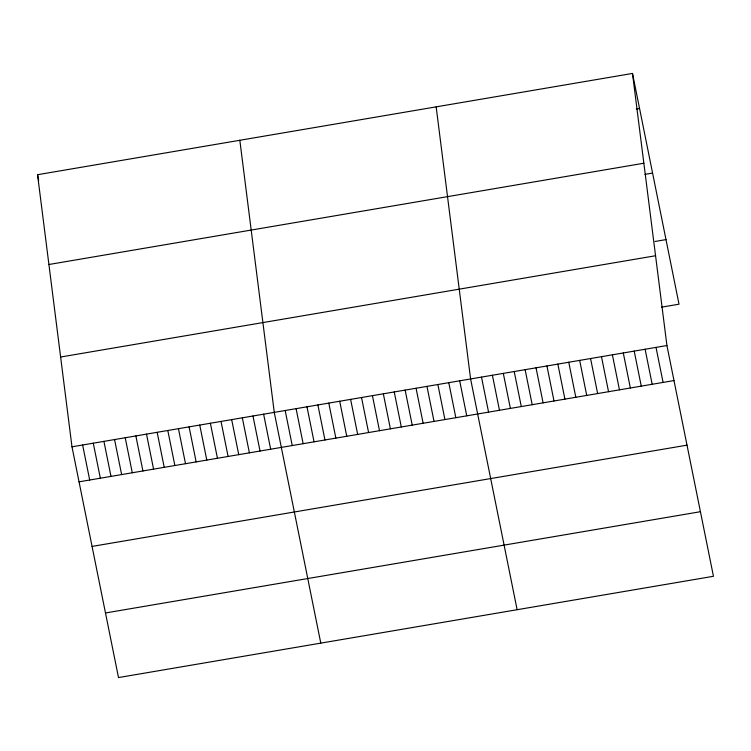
<?xml version="1.0" encoding="UTF-8"?>
<svg xmlns="http://www.w3.org/2000/svg" width="751" height="751" viewBox="0 0 751 751"><rect width="100%" height="100%" fill="white"/><g stroke="black" fill="none" stroke-linecap="round" stroke-linejoin="round"><path stroke-width="1.13" d="M632.492 73.438L666.926 345.535L713.45 576.289L118.508 677.562L71.983 446.807L37.55 174.711L632.492 73.438L679.017 304.193L661.565 307.168M636.275 109.026L639.552 108.473M48.909 264.502L643.851 163.23M644.94 174.363L652.572 173.059M655.088 241.465L665.996 239.607M60.624 357.016L655.557 255.744M71.983 446.807L666.926 345.535M79.043 481.832L673.985 380.569M92.073 546.418L687.005 445.155M105.487 612.966L700.43 511.703M656.017 347.394L663.077 382.419M645.109 349.253L652.168 384.277M634.201 351.102L641.26 386.136M623.292 352.961L630.352 387.995M612.384 354.819L619.453 389.844M601.476 356.678L608.545 391.703M590.568 358.537L597.636 393.562M579.669 360.386L586.728 395.42M568.76 362.245L575.82 397.279M557.852 364.104L564.912 399.128M546.944 365.962L554.003 400.987M536.036 367.812L543.095 402.846M525.127 369.67L532.196 404.705M514.219 371.529L521.288 406.554M503.311 373.388L510.38 408.413M492.403 375.237L499.471 410.271M481.504 377.096L488.563 412.13M517.12 609.709L470.595 378.955L436.162 106.858M459.687 380.813L466.746 415.838M448.779 382.672L455.838 417.697M437.871 384.521L444.93 419.556M426.962 386.38L434.031 421.414M416.054 388.239L423.123 423.264M405.146 390.098L412.215 425.122M394.247 391.947L401.306 426.981M383.339 393.806L390.398 428.84M372.43 395.664L379.49 430.689M361.522 397.523L368.581 432.548M350.614 399.382L357.673 434.407M339.705 401.231L346.765 436.265M328.797 403.09L335.866 438.124M317.889 404.949L324.958 439.973M306.981 406.807L314.049 441.832M296.082 408.657L303.141 443.691M285.173 410.515L292.233 445.55M320.79 643.128L274.265 412.374L239.832 140.277M263.62 414.186L270.679 449.211M252.974 415.998L260.034 451.022M242.329 417.809L249.388 452.844M231.674 419.621L238.743 454.655M221.029 421.433L228.097 456.467M210.383 423.245L217.452 458.279M199.738 425.057L206.807 460.091M189.092 426.868L196.152 461.903M178.447 428.68L185.506 463.714M167.802 430.492L174.861 465.526M157.156 432.304L164.216 467.338M146.511 434.116L153.57 469.15M135.865 435.927L142.925 470.961M125.22 437.739L132.279 472.773M114.565 439.56L121.634 474.585M103.92 441.372L110.988 476.397M93.274 443.184L100.343 478.209M37.55 174.711L38.686 180.362M82.629 444.996L89.698 480.02"/></g></svg>
